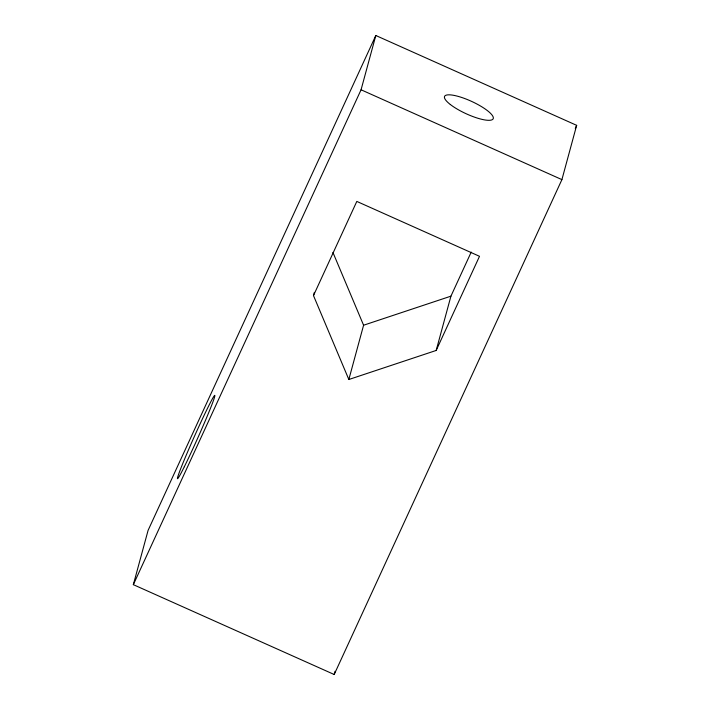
<?xml version="1.0" encoding="UTF-8"?>
<svg xmlns="http://www.w3.org/2000/svg" width="710" height="710" viewBox="0 0 710 710"><rect width="100%" height="100%" fill="white"/><g stroke="black" fill="none" stroke-linecap="round" stroke-linejoin="round"><path stroke-width="1.06" d="M133.338 584.658L148.088 530.379L375.812 35.5L576.662 125.342L561.912 179.621L334.188 674.5L133.338 584.658L361.062 89.779L375.812 35.5M313.483 295.573L356.81 201.418L479.507 256.301L436.18 350.456L348.841 379.504L313.483 295.573L314.352 292.378M348.841 379.504L363.591 325.224L332.919 252.414M334.188 674.5L335.058 671.305M436.18 350.456L450.93 296.168L471.209 252.103M575.269 128.359L576.662 125.342M363.591 325.224L450.93 296.168M361.062 89.779L561.912 179.621M184.325 466.727A45.52 1.855 -65.9 0 0 214.589 396.988A45.52 1.855 -65.9 0 0 189.605 447.291A45.52 1.855 -65.9 0 0 184.325 466.727M450.326 104.503A26.776 6.754 24.7 0 0 491.986 119.821A26.776 6.754 24.7 0 0 464.269 98.362A26.776 6.754 24.7 0 0 450.326 104.503"/></g></svg>
